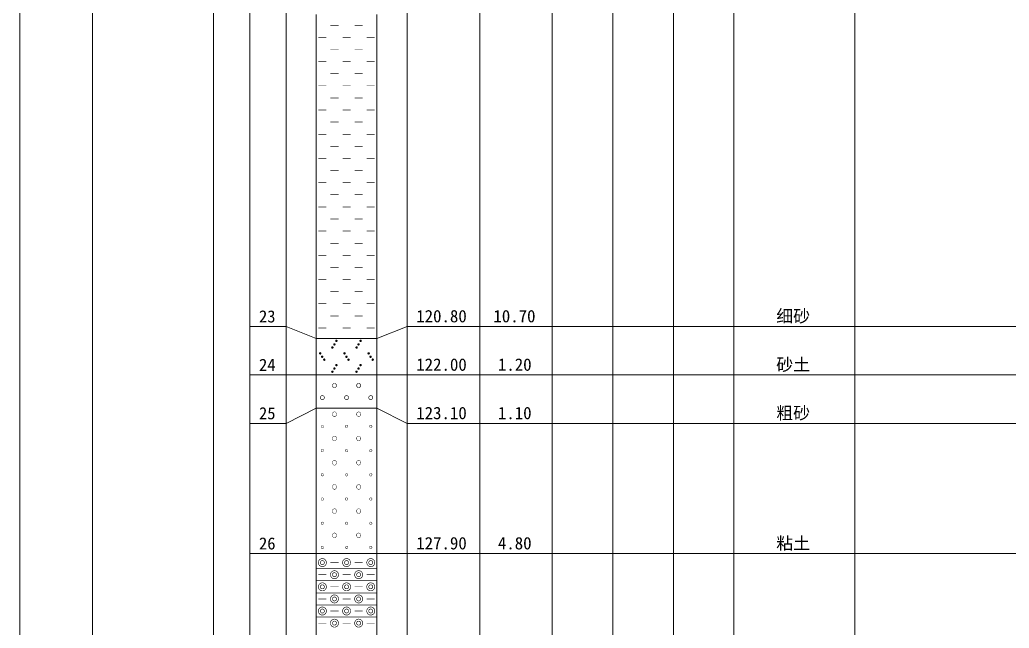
# Model space of a CAD drawing. Header units: inches. Extents: x -27 to 109, y -598 to 26.
# Drawn here: x 8.28 to 40.98, y -129.47 to -109.37 of the extents above; entities that cross this region are included whole.
import ezdxf

# ---------------------------------------------------------------- set-up
doc = ezdxf.new("R2010")
doc.units = ezdxf.units.IN
doc.header["$MEASUREMENT"] = 0
doc.layers.get('0').update_dxf_attribs({"lineweight": 0})
doc.styles.add('宋体', font='')
doc.styles.get('宋体').set_extended_font_data('宋体')

# ---------------------------------------------------------------- blocks, each defined once
blk = doc.blocks.new('lr_block_21')
at = {"color": 7, "const_width": 0.02}
for points in [[(18.548, -109.554), (18.815, -109.554)], [(19.348, -109.554), (19.615, -109.554)], [(18.415, -109.954), (18.148, -109.954)], [(19.215, -109.954), (18.948, -109.954)], [(20.015, -109.954), (19.748, -109.954)], [(18.548, -110.354), (18.815, -110.354)], [(19.348, -110.354), (19.615, -110.354)], [(18.415, -110.754), (18.148, -110.754)], [(19.215, -110.754), (18.948, -110.754)], [(20.015, -110.754), (19.748, -110.754)], [(18.548, -111.154), (18.815, -111.154)], [(19.348, -111.154), (19.615, -111.154)], [(18.415, -111.554), (18.148, -111.554)], [(19.215, -111.554), (18.948, -111.554)], [(20.015, -111.554), (19.748, -111.554)], [(18.548, -111.954), (18.815, -111.954)], [(19.348, -111.954), (19.615, -111.954)], [(18.415, -112.354), (18.148, -112.354)], [(19.215, -112.354), (18.948, -112.354)], [(20.015, -112.354), (19.748, -112.354)], [(18.548, -112.754), (18.815, -112.754)], [(19.348, -112.754), (19.615, -112.754)], [(18.415, -113.154), (18.148, -113.154)], [(19.215, -113.154), (18.948, -113.154)], [(20.015, -113.154), (19.748, -113.154)], [(18.548, -113.554), (18.815, -113.554)], [(19.348, -113.554), (19.615, -113.554)], [(18.415, -113.954), (18.148, -113.954)], [(19.215, -113.954), (18.948, -113.954)], [(20.015, -113.954), (19.748, -113.954)], [(18.548, -114.354), (18.815, -114.354)], [(19.348, -114.354), (19.615, -114.354)], [(18.415, -114.754), (18.148, -114.754)], [(19.215, -114.754), (18.948, -114.754)], [(20.015, -114.754), (19.748, -114.754)], [(18.548, -115.154), (18.815, -115.154)], [(19.348, -115.154), (19.615, -115.154)], [(18.415, -115.554), (18.148, -115.554)], [(19.215, -115.554), (18.948, -115.554)], [(20.015, -115.554), (19.748, -115.554)], [(18.548, -115.954), (18.815, -115.954)], [(19.348, -115.954), (19.615, -115.954)], [(18.415, -116.354), (18.148, -116.354)], [(19.215, -116.354), (18.948, -116.354)], [(20.015, -116.354), (19.748, -116.354)], [(18.548, -116.754), (18.815, -116.754)], [(19.348, -116.754), (19.615, -116.754)], [(18.415, -117.154), (18.148, -117.154)], [(19.215, -117.154), (18.948, -117.154)], [(20.015, -117.154), (19.748, -117.154)], [(18.548, -117.554), (18.815, -117.554)], [(19.348, -117.554), (19.615, -117.554)], [(18.415, -117.954), (18.148, -117.954)], [(19.215, -117.954), (18.948, -117.954)], [(20.015, -117.954), (19.748, -117.954)], [(18.548, -118.354), (18.815, -118.354)], [(19.348, -118.354), (19.615, -118.354)], [(18.415, -118.754), (18.148, -118.754)], [(19.215, -118.754), (18.948, -118.754)], [(20.015, -118.754), (19.748, -118.754)], [(18.548, -119.154), (18.815, -119.154)], [(19.348, -119.154), (19.615, -119.154)], [(18.415, -119.554), (18.148, -119.554)], [(19.215, -119.554), (18.948, -119.554)], [(20.015, -119.554), (19.748, -119.554)]]:
    blk.add_lwpolyline(points, dxfattribs=at)
blk = doc.blocks.new('lr_block_22')
at = {"true_color": 0x000000}
for points in [[(18.784, -119.99), (18.785, -119.98), (18.784, -119.969), (18.78, -119.96), (18.774, -119.951), (18.765, -119.945), (18.756, -119.941), (18.745, -119.94), (18.735, -119.941), (18.725, -119.945), (18.717, -119.951), (18.711, -119.96), (18.707, -119.969), (18.705, -119.98), (18.707, -119.99), (18.711, -120), (18.717, -120.008), (18.725, -120.014), (18.735, -120.018), (18.745, -120.02), (18.756, -120.018), (18.765, -120.014), (18.774, -120.008), (18.78, -120)], [(19.584, -119.99), (19.585, -119.98), (19.584, -119.969), (19.58, -119.96), (19.574, -119.951), (19.565, -119.945), (19.556, -119.941), (19.545, -119.94), (19.535, -119.941), (19.525, -119.945), (19.517, -119.951), (19.511, -119.96), (19.507, -119.969), (19.505, -119.98), (19.507, -119.99), (19.511, -120), (19.517, -120.008), (19.525, -120.014), (19.535, -120.018), (19.545, -120.02), (19.556, -120.018), (19.565, -120.014), (19.574, -120.008), (19.58, -120)], [(18.651, -120.208), (18.652, -120.198), (18.651, -120.187), (18.647, -120.178), (18.64, -120.169), (18.632, -120.163), (18.622, -120.159), (18.612, -120.158), (18.602, -120.159), (18.592, -120.163), (18.584, -120.169), (18.577, -120.178), (18.573, -120.187), (18.572, -120.198), (18.573, -120.208), (18.577, -120.218), (18.584, -120.226), (18.592, -120.232), (18.602, -120.236), (18.612, -120.238), (18.622, -120.236), (18.632, -120.232), (18.64, -120.226), (18.647, -120.218)], [(18.717, -120.105), (18.719, -120.095), (18.717, -120.084), (18.713, -120.075), (18.707, -120.066), (18.699, -120.06), (18.689, -120.056), (18.679, -120.055), (18.668, -120.056), (18.659, -120.06), (18.65, -120.066), (18.644, -120.075), (18.64, -120.084), (18.639, -120.095), (18.64, -120.105), (18.644, -120.115), (18.65, -120.123), (18.659, -120.129), (18.668, -120.133), (18.679, -120.135), (18.689, -120.133), (18.699, -120.129), (18.707, -120.123), (18.713, -120.115)], [(19.451, -120.208), (19.452, -120.198), (19.451, -120.187), (19.447, -120.178), (19.44, -120.169), (19.432, -120.163), (19.422, -120.159), (19.412, -120.158), (19.402, -120.159), (19.392, -120.163), (19.384, -120.169), (19.377, -120.178), (19.373, -120.187), (19.372, -120.198), (19.373, -120.208), (19.377, -120.218), (19.384, -120.226), (19.392, -120.232), (19.402, -120.236), (19.412, -120.238), (19.422, -120.236), (19.432, -120.232), (19.44, -120.226), (19.447, -120.218)], [(19.517, -120.105), (19.519, -120.095), (19.517, -120.084), (19.513, -120.075), (19.507, -120.066), (19.499, -120.06), (19.489, -120.056), (19.479, -120.055), (19.468, -120.056), (19.459, -120.06), (19.45, -120.066), (19.444, -120.075), (19.44, -120.084), (19.439, -120.095), (19.44, -120.105), (19.444, -120.115), (19.45, -120.123), (19.459, -120.129), (19.468, -120.133), (19.479, -120.135), (19.489, -120.133), (19.499, -120.129), (19.507, -120.123), (19.513, -120.115)], [(18.251, -120.402), (18.252, -120.392), (18.251, -120.381), (18.247, -120.372), (18.24, -120.363), (18.232, -120.357), (18.222, -120.353), (18.212, -120.352), (18.202, -120.353), (18.192, -120.357), (18.184, -120.363), (18.177, -120.372), (18.173, -120.381), (18.172, -120.392), (18.173, -120.402), (18.177, -120.412), (18.184, -120.42), (18.192, -120.426), (18.202, -120.43), (18.212, -120.432), (18.222, -120.43), (18.232, -120.426), (18.24, -120.42), (18.247, -120.412)], [(18.315, -120.514), (18.316, -120.504), (18.315, -120.493), (18.311, -120.484), (18.304, -120.475), (18.296, -120.469), (18.286, -120.465), (18.276, -120.464), (18.266, -120.465), (18.256, -120.469), (18.248, -120.475), (18.241, -120.484), (18.237, -120.493), (18.236, -120.504), (18.237, -120.514), (18.241, -120.524), (18.248, -120.532), (18.256, -120.538), (18.266, -120.542), (18.276, -120.544), (18.286, -120.542), (18.296, -120.538), (18.304, -120.532), (18.311, -120.524)], [(18.384, -120.611), (18.385, -120.601), (18.384, -120.59), (18.38, -120.581), (18.374, -120.573), (18.365, -120.566), (18.356, -120.562), (18.345, -120.561), (18.335, -120.562), (18.325, -120.566), (18.317, -120.573), (18.311, -120.581), (18.307, -120.59), (18.305, -120.601), (18.307, -120.611), (18.311, -120.621), (18.317, -120.629), (18.325, -120.635), (18.335, -120.639), (18.345, -120.641), (18.356, -120.639), (18.365, -120.635), (18.374, -120.629), (18.38, -120.621)], [(19.051, -120.402), (19.052, -120.392), (19.051, -120.381), (19.047, -120.372), (19.04, -120.363), (19.032, -120.357), (19.022, -120.353), (19.012, -120.352), (19.002, -120.353), (18.992, -120.357), (18.984, -120.363), (18.977, -120.372), (18.973, -120.381), (18.972, -120.392), (18.973, -120.402), (18.977, -120.412), (18.984, -120.42), (18.992, -120.426), (19.002, -120.43), (19.012, -120.432), (19.022, -120.43), (19.032, -120.426), (19.04, -120.42), (19.047, -120.412)], [(19.115, -120.514), (19.116, -120.504), (19.115, -120.493), (19.111, -120.484), (19.104, -120.475), (19.096, -120.469), (19.086, -120.465), (19.076, -120.464), (19.066, -120.465), (19.056, -120.469), (19.048, -120.475), (19.041, -120.484), (19.037, -120.493), (19.036, -120.504), (19.037, -120.514), (19.041, -120.524), (19.048, -120.532), (19.056, -120.538), (19.066, -120.542), (19.076, -120.544), (19.086, -120.542), (19.096, -120.538), (19.104, -120.532), (19.111, -120.524)], [(19.184, -120.611), (19.185, -120.601), (19.184, -120.59), (19.18, -120.581), (19.174, -120.573), (19.165, -120.566), (19.156, -120.562), (19.145, -120.561), (19.135, -120.562), (19.125, -120.566), (19.117, -120.573), (19.111, -120.581), (19.107, -120.59), (19.105, -120.601), (19.107, -120.611), (19.111, -120.621), (19.117, -120.629), (19.125, -120.635), (19.135, -120.639), (19.145, -120.641), (19.156, -120.639), (19.165, -120.635), (19.174, -120.629), (19.18, -120.621)], [(19.851, -120.402), (19.852, -120.392), (19.851, -120.381), (19.847, -120.372), (19.84, -120.363), (19.832, -120.357), (19.822, -120.353), (19.812, -120.352), (19.802, -120.353), (19.792, -120.357), (19.784, -120.363), (19.777, -120.372), (19.773, -120.381), (19.772, -120.392), (19.773, -120.402), (19.777, -120.412), (19.784, -120.42), (19.792, -120.426), (19.802, -120.43), (19.812, -120.432), (19.822, -120.43), (19.832, -120.426), (19.84, -120.42), (19.847, -120.412)], [(19.915, -120.514), (19.916, -120.504), (19.915, -120.493), (19.911, -120.484), (19.904, -120.475), (19.896, -120.469), (19.886, -120.465), (19.876, -120.464), (19.866, -120.465), (19.856, -120.469), (19.848, -120.475), (19.841, -120.484), (19.837, -120.493), (19.836, -120.504), (19.837, -120.514), (19.841, -120.524), (19.848, -120.532), (19.856, -120.538), (19.866, -120.542), (19.876, -120.544), (19.886, -120.542), (19.896, -120.538), (19.904, -120.532), (19.911, -120.524)], [(19.984, -120.611), (19.985, -120.601), (19.984, -120.59), (19.98, -120.581), (19.974, -120.573), (19.965, -120.566), (19.956, -120.562), (19.945, -120.561), (19.935, -120.562), (19.925, -120.566), (19.917, -120.573), (19.911, -120.581), (19.907, -120.59), (19.905, -120.601), (19.907, -120.611), (19.911, -120.621), (19.917, -120.629), (19.925, -120.635), (19.935, -120.639), (19.945, -120.641), (19.956, -120.639), (19.965, -120.635), (19.974, -120.629), (19.98, -120.621)], [(18.651, -121.008), (18.652, -120.998), (18.651, -120.987), (18.647, -120.978), (18.64, -120.969), (18.632, -120.963), (18.622, -120.959), (18.612, -120.958), (18.602, -120.959), (18.592, -120.963), (18.584, -120.969), (18.577, -120.978), (18.573, -120.987), (18.572, -120.998), (18.573, -121.008), (18.577, -121.018), (18.584, -121.026), (18.592, -121.032), (18.602, -121.036), (18.612, -121.038), (18.622, -121.036), (18.632, -121.032), (18.64, -121.026), (18.647, -121.018)], [(18.717, -120.905), (18.719, -120.895), (18.717, -120.884), (18.713, -120.875), (18.707, -120.866), (18.699, -120.86), (18.689, -120.856), (18.679, -120.855), (18.668, -120.856), (18.659, -120.86), (18.65, -120.866), (18.644, -120.875), (18.64, -120.884), (18.639, -120.895), (18.64, -120.905), (18.644, -120.915), (18.65, -120.923), (18.659, -120.929), (18.668, -120.933), (18.679, -120.935), (18.689, -120.933), (18.699, -120.929), (18.707, -120.923), (18.713, -120.915)], [(18.784, -120.79), (18.785, -120.78), (18.784, -120.769), (18.78, -120.76), (18.774, -120.751), (18.765, -120.745), (18.756, -120.741), (18.745, -120.74), (18.735, -120.741), (18.725, -120.745), (18.717, -120.751), (18.711, -120.76), (18.707, -120.769), (18.705, -120.78), (18.707, -120.79), (18.711, -120.8), (18.717, -120.808), (18.725, -120.814), (18.735, -120.818), (18.745, -120.82), (18.756, -120.818), (18.765, -120.814), (18.774, -120.808), (18.78, -120.8)], [(19.451, -121.008), (19.452, -120.998), (19.451, -120.987), (19.447, -120.978), (19.44, -120.969), (19.432, -120.963), (19.422, -120.959), (19.412, -120.958), (19.402, -120.959), (19.392, -120.963), (19.384, -120.969), (19.377, -120.978), (19.373, -120.987), (19.372, -120.998), (19.373, -121.008), (19.377, -121.018), (19.384, -121.026), (19.392, -121.032), (19.402, -121.036), (19.412, -121.038), (19.422, -121.036), (19.432, -121.032), (19.44, -121.026), (19.447, -121.018)], [(19.517, -120.905), (19.519, -120.895), (19.517, -120.884), (19.513, -120.875), (19.507, -120.866), (19.499, -120.86), (19.489, -120.856), (19.479, -120.855), (19.468, -120.856), (19.459, -120.86), (19.45, -120.866), (19.444, -120.875), (19.44, -120.884), (19.439, -120.895), (19.44, -120.905), (19.444, -120.915), (19.45, -120.923), (19.459, -120.929), (19.468, -120.933), (19.479, -120.935), (19.489, -120.933), (19.499, -120.929), (19.507, -120.923), (19.513, -120.915)], [(19.584, -120.79), (19.585, -120.78), (19.584, -120.769), (19.58, -120.76), (19.574, -120.751), (19.565, -120.745), (19.556, -120.741), (19.545, -120.74), (19.535, -120.741), (19.525, -120.745), (19.517, -120.751), (19.511, -120.76), (19.507, -120.769), (19.505, -120.78), (19.507, -120.79), (19.511, -120.8), (19.517, -120.808), (19.525, -120.814), (19.535, -120.818), (19.545, -120.82), (19.556, -120.818), (19.565, -120.814), (19.574, -120.808), (19.58, -120.8)]]:
    blk.add_hatch(color=18, dxfattribs=at).paths.add_polyline_path(points, flags=17)
blk = doc.blocks.new('lr_block_23')
at = {"color": 7, "const_width": 0.02}
for points in [[(18.748, -121.454), (18.746, -121.437), (18.739, -121.42), (18.729, -121.407), (18.715, -121.396), (18.699, -121.389), (18.682, -121.387), (18.664, -121.389), (18.648, -121.396), (18.634, -121.407), (18.624, -121.42), (18.617, -121.437), (18.615, -121.454), (18.617, -121.471), (18.624, -121.487), (18.634, -121.501), (18.648, -121.511), (18.664, -121.518), (18.682, -121.52), (18.699, -121.518), (18.715, -121.511), (18.729, -121.501), (18.739, -121.487), (18.746, -121.471), (18.748, -121.454)], [(19.548, -121.454), (19.546, -121.437), (19.539, -121.42), (19.529, -121.407), (19.515, -121.396), (19.499, -121.389), (19.482, -121.387), (19.464, -121.389), (19.448, -121.396), (19.434, -121.407), (19.424, -121.42), (19.417, -121.437), (19.415, -121.454), (19.417, -121.471), (19.424, -121.487), (19.434, -121.501), (19.448, -121.511), (19.464, -121.518), (19.482, -121.52), (19.499, -121.518), (19.515, -121.511), (19.529, -121.501), (19.539, -121.487), (19.546, -121.471), (19.548, -121.454)], [(18.348, -121.854), (18.346, -121.837), (18.339, -121.82), (18.329, -121.807), (18.315, -121.796), (18.299, -121.789), (18.282, -121.787), (18.264, -121.789), (18.248, -121.796), (18.234, -121.807), (18.224, -121.82), (18.217, -121.837), (18.215, -121.854), (18.217, -121.871), (18.224, -121.887), (18.234, -121.901), (18.248, -121.911), (18.264, -121.918), (18.282, -121.92), (18.299, -121.918), (18.315, -121.911), (18.329, -121.901), (18.339, -121.887), (18.346, -121.871), (18.348, -121.854)], [(19.148, -121.854), (19.146, -121.837), (19.139, -121.82), (19.129, -121.807), (19.115, -121.796), (19.099, -121.789), (19.082, -121.787), (19.064, -121.789), (19.048, -121.796), (19.034, -121.807), (19.024, -121.82), (19.017, -121.837), (19.015, -121.854), (19.017, -121.871), (19.024, -121.887), (19.034, -121.901), (19.048, -121.911), (19.064, -121.918), (19.082, -121.92), (19.099, -121.918), (19.115, -121.911), (19.129, -121.901), (19.139, -121.887), (19.146, -121.871), (19.148, -121.854)], [(19.948, -121.854), (19.946, -121.837), (19.939, -121.82), (19.929, -121.807), (19.915, -121.796), (19.899, -121.789), (19.882, -121.787), (19.864, -121.789), (19.848, -121.796), (19.834, -121.807), (19.824, -121.82), (19.817, -121.837), (19.815, -121.854), (19.817, -121.871), (19.824, -121.887), (19.834, -121.901), (19.848, -121.911), (19.864, -121.918), (19.882, -121.92), (19.899, -121.918), (19.915, -121.911), (19.929, -121.901), (19.939, -121.887), (19.946, -121.871), (19.948, -121.854)]]:
    blk.add_lwpolyline(points, dxfattribs=at)
blk = doc.blocks.new('lr_block_24')
at = {"color": 7, "const_width": 0.0133}
for points in [[(18.748, -122.404), (18.746, -122.387), (18.742, -122.369), (18.735, -122.356), (18.726, -122.343), (18.711, -122.331), (18.682, -122.323), (18.658, -122.331), (18.641, -122.34), (18.629, -122.352), (18.618, -122.369), (18.614, -122.387), (18.615, -122.404), (18.616, -122.421), (18.621, -122.439), (18.631, -122.455), (18.652, -122.475), (18.672, -122.483), (18.692, -122.483), (18.699, -122.481), (18.717, -122.472), (18.732, -122.455), (18.742, -122.437), (18.746, -122.421), (18.748, -122.404)], [(19.548, -122.404), (19.546, -122.387), (19.542, -122.369), (19.535, -122.356), (19.526, -122.343), (19.511, -122.331), (19.482, -122.323), (19.458, -122.331), (19.441, -122.34), (19.429, -122.352), (19.418, -122.369), (19.414, -122.387), (19.415, -122.404), (19.416, -122.421), (19.421, -122.439), (19.431, -122.455), (19.452, -122.475), (19.472, -122.483), (19.492, -122.483), (19.499, -122.481), (19.517, -122.472), (19.532, -122.455), (19.542, -122.437), (19.546, -122.421), (19.548, -122.404)], [(18.323, -122.804), (18.321, -122.793), (18.317, -122.783), (18.311, -122.775), (18.302, -122.768), (18.292, -122.764), (18.282, -122.763), (18.271, -122.764), (18.261, -122.768), (18.253, -122.775), (18.246, -122.783), (18.242, -122.793), (18.241, -122.804), (18.242, -122.814), (18.246, -122.824), (18.253, -122.833), (18.261, -122.839), (18.271, -122.843), (18.282, -122.845), (18.292, -122.843), (18.302, -122.839), (18.311, -122.833), (18.317, -122.824), (18.321, -122.814), (18.323, -122.804)], [(19.123, -122.804), (19.121, -122.793), (19.117, -122.783), (19.111, -122.775), (19.102, -122.768), (19.092, -122.764), (19.082, -122.763), (19.071, -122.764), (19.061, -122.768), (19.053, -122.775), (19.046, -122.783), (19.042, -122.793), (19.041, -122.804), (19.042, -122.814), (19.046, -122.824), (19.053, -122.833), (19.061, -122.839), (19.071, -122.843), (19.082, -122.845), (19.092, -122.843), (19.102, -122.839), (19.111, -122.833), (19.117, -122.824), (19.121, -122.814), (19.123, -122.804)], [(19.923, -122.804), (19.921, -122.793), (19.917, -122.783), (19.911, -122.775), (19.902, -122.768), (19.892, -122.764), (19.882, -122.763), (19.871, -122.764), (19.861, -122.768), (19.853, -122.775), (19.846, -122.783), (19.842, -122.793), (19.841, -122.804), (19.842, -122.814), (19.846, -122.824), (19.853, -122.833), (19.861, -122.839), (19.871, -122.843), (19.882, -122.845), (19.892, -122.843), (19.902, -122.839), (19.911, -122.833), (19.917, -122.824), (19.921, -122.814), (19.923, -122.804)], [(18.748, -123.204), (18.746, -123.187), (18.742, -123.169), (18.735, -123.156), (18.726, -123.143), (18.711, -123.131), (18.682, -123.123), (18.658, -123.131), (18.641, -123.14), (18.629, -123.152), (18.618, -123.169), (18.614, -123.187), (18.615, -123.204), (18.616, -123.221), (18.621, -123.239), (18.631, -123.255), (18.652, -123.275), (18.672, -123.283), (18.692, -123.283), (18.699, -123.281), (18.717, -123.272), (18.732, -123.255), (18.742, -123.237), (18.746, -123.221), (18.748, -123.204)], [(19.548, -123.204), (19.546, -123.187), (19.542, -123.169), (19.535, -123.156), (19.526, -123.143), (19.511, -123.131), (19.482, -123.123), (19.458, -123.131), (19.441, -123.14), (19.429, -123.152), (19.418, -123.169), (19.414, -123.187), (19.415, -123.204), (19.416, -123.221), (19.421, -123.239), (19.431, -123.255), (19.452, -123.275), (19.472, -123.283), (19.492, -123.283), (19.499, -123.281), (19.517, -123.272), (19.532, -123.255), (19.542, -123.237), (19.546, -123.221), (19.548, -123.204)], [(18.323, -123.604), (18.321, -123.593), (18.317, -123.583), (18.311, -123.575), (18.302, -123.568), (18.292, -123.564), (18.282, -123.563), (18.271, -123.564), (18.261, -123.568), (18.253, -123.575), (18.246, -123.583), (18.242, -123.593), (18.241, -123.604), (18.242, -123.614), (18.246, -123.624), (18.253, -123.633), (18.261, -123.639), (18.271, -123.643), (18.282, -123.645), (18.292, -123.643), (18.302, -123.639), (18.311, -123.633), (18.317, -123.624), (18.321, -123.614), (18.323, -123.604)], [(19.123, -123.604), (19.121, -123.593), (19.117, -123.583), (19.111, -123.575), (19.102, -123.568), (19.092, -123.564), (19.082, -123.563), (19.071, -123.564), (19.061, -123.568), (19.053, -123.575), (19.046, -123.583), (19.042, -123.593), (19.041, -123.604), (19.042, -123.614), (19.046, -123.624), (19.053, -123.633), (19.061, -123.639), (19.071, -123.643), (19.082, -123.645), (19.092, -123.643), (19.102, -123.639), (19.111, -123.633), (19.117, -123.624), (19.121, -123.614), (19.123, -123.604)], [(19.923, -123.604), (19.921, -123.593), (19.917, -123.583), (19.911, -123.575), (19.902, -123.568), (19.892, -123.564), (19.882, -123.563), (19.871, -123.564), (19.861, -123.568), (19.853, -123.575), (19.846, -123.583), (19.842, -123.593), (19.841, -123.604), (19.842, -123.614), (19.846, -123.624), (19.853, -123.633), (19.861, -123.639), (19.871, -123.643), (19.882, -123.645), (19.892, -123.643), (19.902, -123.639), (19.911, -123.633), (19.917, -123.624), (19.921, -123.614), (19.923, -123.604)], [(18.748, -124.004), (18.746, -123.987), (18.742, -123.969), (18.735, -123.956), (18.726, -123.943), (18.711, -123.931), (18.682, -123.923), (18.658, -123.931), (18.641, -123.94), (18.629, -123.952), (18.618, -123.969), (18.614, -123.987), (18.615, -124.004), (18.616, -124.021), (18.621, -124.039), (18.631, -124.055), (18.652, -124.075), (18.672, -124.083), (18.692, -124.083), (18.699, -124.081), (18.717, -124.072), (18.732, -124.055), (18.742, -124.037), (18.746, -124.021), (18.748, -124.004)], [(19.548, -124.004), (19.546, -123.987), (19.542, -123.969), (19.535, -123.956), (19.526, -123.943), (19.511, -123.931), (19.482, -123.923), (19.458, -123.931), (19.441, -123.94), (19.429, -123.952), (19.418, -123.969), (19.414, -123.987), (19.415, -124.004), (19.416, -124.021), (19.421, -124.039), (19.431, -124.055), (19.452, -124.075), (19.472, -124.083), (19.492, -124.083), (19.499, -124.081), (19.517, -124.072), (19.532, -124.055), (19.542, -124.037), (19.546, -124.021), (19.548, -124.004)], [(18.323, -124.404), (18.321, -124.393), (18.317, -124.383), (18.311, -124.375), (18.302, -124.368), (18.292, -124.364), (18.282, -124.363), (18.271, -124.364), (18.261, -124.368), (18.253, -124.375), (18.246, -124.383), (18.242, -124.393), (18.241, -124.404), (18.242, -124.414), (18.246, -124.424), (18.253, -124.433), (18.261, -124.439), (18.271, -124.443), (18.282, -124.445), (18.292, -124.443), (18.302, -124.439), (18.311, -124.433), (18.317, -124.424), (18.321, -124.414), (18.323, -124.404)], [(19.123, -124.404), (19.121, -124.393), (19.117, -124.383), (19.111, -124.375), (19.102, -124.368), (19.092, -124.364), (19.082, -124.363), (19.071, -124.364), (19.061, -124.368), (19.053, -124.375), (19.046, -124.383), (19.042, -124.393), (19.041, -124.404), (19.042, -124.414), (19.046, -124.424), (19.053, -124.433), (19.061, -124.439), (19.071, -124.443), (19.082, -124.445), (19.092, -124.443), (19.102, -124.439), (19.111, -124.433), (19.117, -124.424), (19.121, -124.414), (19.123, -124.404)], [(19.923, -124.404), (19.921, -124.393), (19.917, -124.383), (19.911, -124.375), (19.902, -124.368), (19.892, -124.364), (19.882, -124.363), (19.871, -124.364), (19.861, -124.368), (19.853, -124.375), (19.846, -124.383), (19.842, -124.393), (19.841, -124.404), (19.842, -124.414), (19.846, -124.424), (19.853, -124.433), (19.861, -124.439), (19.871, -124.443), (19.882, -124.445), (19.892, -124.443), (19.902, -124.439), (19.911, -124.433), (19.917, -124.424), (19.921, -124.414), (19.923, -124.404)], [(18.748, -124.804), (18.746, -124.787), (18.742, -124.769), (18.735, -124.756), (18.726, -124.743), (18.711, -124.731), (18.682, -124.723), (18.658, -124.731), (18.641, -124.74), (18.629, -124.752), (18.618, -124.769), (18.614, -124.787), (18.615, -124.804), (18.616, -124.821), (18.621, -124.839), (18.631, -124.855), (18.652, -124.875), (18.672, -124.883), (18.692, -124.883), (18.699, -124.881), (18.717, -124.872), (18.732, -124.855), (18.742, -124.837), (18.746, -124.821), (18.748, -124.804)], [(19.548, -124.804), (19.546, -124.787), (19.542, -124.769), (19.535, -124.756), (19.526, -124.743), (19.511, -124.731), (19.482, -124.723), (19.458, -124.731), (19.441, -124.74), (19.429, -124.752), (19.418, -124.769), (19.414, -124.787), (19.415, -124.804), (19.416, -124.821), (19.421, -124.839), (19.431, -124.855), (19.452, -124.875), (19.472, -124.883), (19.492, -124.883), (19.499, -124.881), (19.517, -124.872), (19.532, -124.855), (19.542, -124.837), (19.546, -124.821), (19.548, -124.804)], [(18.323, -125.204), (18.321, -125.193), (18.317, -125.183), (18.311, -125.175), (18.302, -125.168), (18.292, -125.164), (18.282, -125.163), (18.271, -125.164), (18.261, -125.168), (18.253, -125.175), (18.246, -125.183), (18.242, -125.193), (18.241, -125.204), (18.242, -125.214), (18.246, -125.224), (18.253, -125.233), (18.261, -125.239), (18.271, -125.243), (18.282, -125.245), (18.292, -125.243), (18.302, -125.239), (18.311, -125.233), (18.317, -125.224), (18.321, -125.214), (18.323, -125.204)], [(19.123, -125.204), (19.121, -125.193), (19.117, -125.183), (19.111, -125.175), (19.102, -125.168), (19.092, -125.164), (19.082, -125.163), (19.071, -125.164), (19.061, -125.168), (19.053, -125.175), (19.046, -125.183), (19.042, -125.193), (19.041, -125.204), (19.042, -125.214), (19.046, -125.224), (19.053, -125.233), (19.061, -125.239), (19.071, -125.243), (19.082, -125.245), (19.092, -125.243), (19.102, -125.239), (19.111, -125.233), (19.117, -125.224), (19.121, -125.214), (19.123, -125.204)], [(19.923, -125.204), (19.921, -125.193), (19.917, -125.183), (19.911, -125.175), (19.902, -125.168), (19.892, -125.164), (19.882, -125.163), (19.871, -125.164), (19.861, -125.168), (19.853, -125.175), (19.846, -125.183), (19.842, -125.193), (19.841, -125.204), (19.842, -125.214), (19.846, -125.224), (19.853, -125.233), (19.861, -125.239), (19.871, -125.243), (19.882, -125.245), (19.892, -125.243), (19.902, -125.239), (19.911, -125.233), (19.917, -125.224), (19.921, -125.214), (19.923, -125.204)], [(18.748, -125.604), (18.746, -125.587), (18.742, -125.569), (18.735, -125.556), (18.726, -125.543), (18.711, -125.531), (18.682, -125.523), (18.658, -125.531), (18.641, -125.54), (18.629, -125.552), (18.618, -125.569), (18.614, -125.587), (18.615, -125.604), (18.616, -125.621), (18.621, -125.639), (18.631, -125.655), (18.652, -125.675), (18.672, -125.683), (18.692, -125.683), (18.699, -125.681), (18.717, -125.672), (18.732, -125.655), (18.742, -125.637), (18.746, -125.621), (18.748, -125.604)], [(19.548, -125.604), (19.546, -125.587), (19.542, -125.569), (19.535, -125.556), (19.526, -125.543), (19.511, -125.531), (19.482, -125.523), (19.458, -125.531), (19.441, -125.54), (19.429, -125.552), (19.418, -125.569), (19.414, -125.587), (19.415, -125.604), (19.416, -125.621), (19.421, -125.639), (19.431, -125.655), (19.452, -125.675), (19.472, -125.683), (19.492, -125.683), (19.499, -125.681), (19.517, -125.672), (19.532, -125.655), (19.542, -125.637), (19.546, -125.621), (19.548, -125.604)], [(18.323, -126.004), (18.321, -125.993), (18.317, -125.983), (18.311, -125.975), (18.302, -125.968), (18.292, -125.964), (18.282, -125.963), (18.271, -125.964), (18.261, -125.968), (18.253, -125.975), (18.246, -125.983), (18.242, -125.993), (18.241, -126.004), (18.242, -126.014), (18.246, -126.024), (18.253, -126.033), (18.261, -126.039), (18.271, -126.043), (18.282, -126.045), (18.292, -126.043), (18.302, -126.039), (18.311, -126.033), (18.317, -126.024), (18.321, -126.014), (18.323, -126.004)], [(19.123, -126.004), (19.121, -125.993), (19.117, -125.983), (19.111, -125.975), (19.102, -125.968), (19.092, -125.964), (19.082, -125.963), (19.071, -125.964), (19.061, -125.968), (19.053, -125.975), (19.046, -125.983), (19.042, -125.993), (19.041, -126.004), (19.042, -126.014), (19.046, -126.024), (19.053, -126.033), (19.061, -126.039), (19.071, -126.043), (19.082, -126.045), (19.092, -126.043), (19.102, -126.039), (19.111, -126.033), (19.117, -126.024), (19.121, -126.014), (19.123, -126.004)], [(19.923, -126.004), (19.921, -125.993), (19.917, -125.983), (19.911, -125.975), (19.902, -125.968), (19.892, -125.964), (19.882, -125.963), (19.871, -125.964), (19.861, -125.968), (19.853, -125.975), (19.846, -125.983), (19.842, -125.993), (19.841, -126.004), (19.842, -126.014), (19.846, -126.024), (19.853, -126.033), (19.861, -126.039), (19.871, -126.043), (19.882, -126.045), (19.892, -126.043), (19.902, -126.039), (19.911, -126.033), (19.917, -126.024), (19.921, -126.014), (19.923, -126.004)], [(18.748, -126.404), (18.746, -126.387), (18.742, -126.369), (18.735, -126.356), (18.726, -126.343), (18.711, -126.331), (18.682, -126.323), (18.658, -126.331), (18.641, -126.34), (18.629, -126.352), (18.618, -126.369), (18.614, -126.387), (18.615, -126.404), (18.616, -126.421), (18.621, -126.439), (18.631, -126.455), (18.652, -126.475), (18.672, -126.483), (18.692, -126.483), (18.699, -126.481), (18.717, -126.472), (18.732, -126.455), (18.742, -126.437), (18.746, -126.421), (18.748, -126.404)], [(19.548, -126.404), (19.546, -126.387), (19.542, -126.369), (19.535, -126.356), (19.526, -126.343), (19.511, -126.331), (19.482, -126.323), (19.458, -126.331), (19.441, -126.34), (19.429, -126.352), (19.418, -126.369), (19.414, -126.387), (19.415, -126.404), (19.416, -126.421), (19.421, -126.439), (19.431, -126.455), (19.452, -126.475), (19.472, -126.483), (19.492, -126.483), (19.499, -126.481), (19.517, -126.472), (19.532, -126.455), (19.542, -126.437), (19.546, -126.421), (19.548, -126.404)], [(18.323, -126.804), (18.321, -126.793), (18.317, -126.783), (18.311, -126.775), (18.302, -126.768), (18.292, -126.764), (18.282, -126.763), (18.271, -126.764), (18.261, -126.768), (18.253, -126.775), (18.246, -126.783), (18.242, -126.793), (18.241, -126.804), (18.242, -126.814), (18.246, -126.824), (18.253, -126.833), (18.261, -126.839), (18.271, -126.843), (18.282, -126.845), (18.292, -126.843), (18.302, -126.839), (18.311, -126.833), (18.317, -126.824), (18.321, -126.814), (18.323, -126.804)], [(19.123, -126.804), (19.121, -126.793), (19.117, -126.783), (19.111, -126.775), (19.102, -126.768), (19.092, -126.764), (19.082, -126.763), (19.071, -126.764), (19.061, -126.768), (19.053, -126.775), (19.046, -126.783), (19.042, -126.793), (19.041, -126.804), (19.042, -126.814), (19.046, -126.824), (19.053, -126.833), (19.061, -126.839), (19.071, -126.843), (19.082, -126.845), (19.092, -126.843), (19.102, -126.839), (19.111, -126.833), (19.117, -126.824), (19.121, -126.814), (19.123, -126.804)], [(19.923, -126.804), (19.921, -126.793), (19.917, -126.783), (19.911, -126.775), (19.902, -126.768), (19.892, -126.764), (19.882, -126.763), (19.871, -126.764), (19.861, -126.768), (19.853, -126.775), (19.846, -126.783), (19.842, -126.793), (19.841, -126.804), (19.842, -126.814), (19.846, -126.824), (19.853, -126.833), (19.861, -126.839), (19.871, -126.843), (19.882, -126.845), (19.892, -126.843), (19.902, -126.839), (19.911, -126.833), (19.917, -126.824), (19.921, -126.814), (19.923, -126.804)]]:
    blk.add_lwpolyline(points, dxfattribs=at)
blk = doc.blocks.new('lr_block_25')
at = {"color": 7, "const_width": 0.02}
for points in [[(18.415, -127.304), (18.41, -127.269), (18.397, -127.237), (18.376, -127.209), (18.348, -127.188), (18.316, -127.175), (18.282, -127.17), (18.247, -127.175), (18.215, -127.188), (18.187, -127.209), (18.166, -127.237), (18.153, -127.269), (18.148, -127.304), (18.153, -127.338), (18.166, -127.37), (18.187, -127.398), (18.215, -127.419), (18.247, -127.433), (18.282, -127.437), (18.316, -127.433), (18.348, -127.419), (18.376, -127.398), (18.397, -127.37), (18.41, -127.338), (18.415, -127.304)], [(19.215, -127.304), (19.21, -127.269), (19.197, -127.237), (19.176, -127.209), (19.148, -127.188), (19.116, -127.175), (19.082, -127.17), (19.047, -127.175), (19.015, -127.188), (18.987, -127.209), (18.966, -127.237), (18.953, -127.269), (18.948, -127.304), (18.953, -127.338), (18.966, -127.37), (18.987, -127.398), (19.015, -127.419), (19.047, -127.433), (19.082, -127.437), (19.116, -127.433), (19.148, -127.419), (19.176, -127.398), (19.197, -127.37), (19.21, -127.338), (19.215, -127.304)], [(20.015, -127.304), (20.01, -127.269), (19.997, -127.237), (19.976, -127.209), (19.948, -127.188), (19.916, -127.175), (19.882, -127.17), (19.847, -127.175), (19.815, -127.188), (19.787, -127.209), (19.766, -127.237), (19.753, -127.269), (19.748, -127.304), (19.753, -127.338), (19.766, -127.37), (19.787, -127.398), (19.815, -127.419), (19.847, -127.433), (19.882, -127.437), (19.916, -127.433), (19.948, -127.419), (19.976, -127.398), (19.997, -127.37), (20.01, -127.338), (20.015, -127.304)], [(18.082, -127.504), (18.882, -127.504)], [(18.348, -127.304), (18.346, -127.287), (18.339, -127.27), (18.329, -127.257), (18.315, -127.246), (18.299, -127.239), (18.282, -127.237), (18.264, -127.239), (18.248, -127.246), (18.234, -127.257), (18.224, -127.27), (18.217, -127.287), (18.215, -127.304), (18.217, -127.321), (18.224, -127.337), (18.234, -127.351), (18.248, -127.361), (18.264, -127.368), (18.282, -127.37), (18.299, -127.368), (18.315, -127.361), (18.329, -127.351), (18.339, -127.337), (18.346, -127.321), (18.348, -127.304)], [(18.548, -127.304), (18.815, -127.304)], [(18.882, -127.504), (19.682, -127.504)], [(19.148, -127.304), (19.146, -127.287), (19.139, -127.27), (19.129, -127.257), (19.115, -127.246), (19.099, -127.239), (19.082, -127.237), (19.064, -127.239), (19.048, -127.246), (19.034, -127.257), (19.024, -127.27), (19.017, -127.287), (19.015, -127.304), (19.017, -127.321), (19.024, -127.337), (19.034, -127.351), (19.048, -127.361), (19.064, -127.368), (19.082, -127.37), (19.099, -127.368), (19.115, -127.361), (19.129, -127.351), (19.139, -127.337), (19.146, -127.321), (19.148, -127.304)], [(19.348, -127.304), (19.615, -127.304)], [(19.682, -127.504), (20.082, -127.504)], [(19.948, -127.304), (19.946, -127.287), (19.939, -127.27), (19.929, -127.257), (19.915, -127.246), (19.899, -127.239), (19.882, -127.237), (19.864, -127.239), (19.848, -127.246), (19.834, -127.257), (19.824, -127.27), (19.817, -127.287), (19.815, -127.304), (19.817, -127.321), (19.824, -127.337), (19.834, -127.351), (19.848, -127.361), (19.864, -127.368), (19.882, -127.37), (19.899, -127.368), (19.915, -127.361), (19.929, -127.351), (19.939, -127.337), (19.946, -127.321), (19.948, -127.304)], [(18.415, -127.704), (18.148, -127.704)], [(18.815, -127.704), (18.81, -127.669), (18.797, -127.637), (18.776, -127.609), (18.748, -127.588), (18.716, -127.575), (18.682, -127.57), (18.647, -127.575), (18.615, -127.588), (18.587, -127.609), (18.566, -127.637), (18.553, -127.669), (18.548, -127.704), (18.553, -127.738), (18.566, -127.77), (18.587, -127.798), (18.615, -127.819), (18.647, -127.833), (18.682, -127.837), (18.716, -127.833), (18.748, -127.819), (18.776, -127.798), (18.797, -127.77), (18.81, -127.738), (18.815, -127.704)], [(18.748, -127.704), (18.746, -127.687), (18.739, -127.67), (18.729, -127.657), (18.715, -127.646), (18.699, -127.639), (18.682, -127.637), (18.664, -127.639), (18.648, -127.646), (18.634, -127.657), (18.624, -127.67), (18.617, -127.687), (18.615, -127.704), (18.617, -127.721), (18.624, -127.737), (18.634, -127.751), (18.648, -127.761), (18.664, -127.768), (18.682, -127.77), (18.699, -127.768), (18.715, -127.761), (18.729, -127.751), (18.739, -127.737), (18.746, -127.721), (18.748, -127.704)], [(19.215, -127.704), (18.948, -127.704)], [(19.615, -127.704), (19.61, -127.669), (19.597, -127.637), (19.576, -127.609), (19.548, -127.588), (19.516, -127.575), (19.482, -127.57), (19.447, -127.575), (19.415, -127.588), (19.387, -127.609), (19.366, -127.637), (19.353, -127.669), (19.348, -127.704), (19.353, -127.738), (19.366, -127.77), (19.387, -127.798), (19.415, -127.819), (19.447, -127.833), (19.482, -127.837), (19.516, -127.833), (19.548, -127.819), (19.576, -127.798), (19.597, -127.77), (19.61, -127.738), (19.615, -127.704)], [(19.548, -127.704), (19.546, -127.687), (19.539, -127.67), (19.529, -127.657), (19.515, -127.646), (19.499, -127.639), (19.482, -127.637), (19.464, -127.639), (19.448, -127.646), (19.434, -127.657), (19.424, -127.67), (19.417, -127.687), (19.415, -127.704), (19.417, -127.721), (19.424, -127.737), (19.434, -127.751), (19.448, -127.761), (19.464, -127.768), (19.482, -127.77), (19.499, -127.768), (19.515, -127.761), (19.529, -127.751), (19.539, -127.737), (19.546, -127.721), (19.548, -127.704)], [(20.015, -127.704), (19.748, -127.704)], [(18.082, -127.904), (18.882, -127.904)], [(18.415, -128.104), (18.41, -128.069), (18.397, -128.037), (18.376, -128.009), (18.348, -127.988), (18.316, -127.975), (18.282, -127.97), (18.247, -127.975), (18.215, -127.988), (18.187, -128.009), (18.166, -128.037), (18.153, -128.069), (18.148, -128.104), (18.153, -128.138), (18.166, -128.17), (18.187, -128.198), (18.215, -128.219), (18.247, -128.233), (18.282, -128.237), (18.316, -128.233), (18.348, -128.219), (18.376, -128.198), (18.397, -128.17), (18.41, -128.138), (18.415, -128.104)], [(18.348, -128.104), (18.346, -128.087), (18.339, -128.07), (18.329, -128.057), (18.315, -128.046), (18.299, -128.039), (18.282, -128.037), (18.264, -128.039), (18.248, -128.046), (18.234, -128.057), (18.224, -128.07), (18.217, -128.087), (18.215, -128.104), (18.217, -128.121), (18.224, -128.137), (18.234, -128.151), (18.248, -128.161), (18.264, -128.168), (18.282, -128.17), (18.299, -128.168), (18.315, -128.161), (18.329, -128.151), (18.339, -128.137), (18.346, -128.121), (18.348, -128.104)], [(18.548, -128.104), (18.815, -128.104)], [(18.882, -127.904), (19.682, -127.904)], [(19.215, -128.104), (19.21, -128.069), (19.197, -128.037), (19.176, -128.009), (19.148, -127.988), (19.116, -127.975), (19.082, -127.97), (19.047, -127.975), (19.015, -127.988), (18.987, -128.009), (18.966, -128.037), (18.953, -128.069), (18.948, -128.104), (18.953, -128.138), (18.966, -128.17), (18.987, -128.198), (19.015, -128.219), (19.047, -128.233), (19.082, -128.237), (19.116, -128.233), (19.148, -128.219), (19.176, -128.198), (19.197, -128.17), (19.21, -128.138), (19.215, -128.104)], [(19.148, -128.104), (19.146, -128.087), (19.139, -128.07), (19.129, -128.057), (19.115, -128.046), (19.099, -128.039), (19.082, -128.037), (19.064, -128.039), (19.048, -128.046), (19.034, -128.057), (19.024, -128.07), (19.017, -128.087), (19.015, -128.104), (19.017, -128.121), (19.024, -128.137), (19.034, -128.151), (19.048, -128.161), (19.064, -128.168), (19.082, -128.17), (19.099, -128.168), (19.115, -128.161), (19.129, -128.151), (19.139, -128.137), (19.146, -128.121), (19.148, -128.104)], [(19.348, -128.104), (19.615, -128.104)], [(19.682, -127.904), (20.082, -127.904)], [(20.015, -128.104), (20.01, -128.069), (19.997, -128.037), (19.976, -128.009), (19.948, -127.988), (19.916, -127.975), (19.882, -127.97), (19.847, -127.975), (19.815, -127.988), (19.787, -128.009), (19.766, -128.037), (19.753, -128.069), (19.748, -128.104), (19.753, -128.138), (19.766, -128.17), (19.787, -128.198), (19.815, -128.219), (19.847, -128.233), (19.882, -128.237), (19.916, -128.233), (19.948, -128.219), (19.976, -128.198), (19.997, -128.17), (20.01, -128.138), (20.015, -128.104)], [(19.948, -128.104), (19.946, -128.087), (19.939, -128.07), (19.929, -128.057), (19.915, -128.046), (19.899, -128.039), (19.882, -128.037), (19.864, -128.039), (19.848, -128.046), (19.834, -128.057), (19.824, -128.07), (19.817, -128.087), (19.815, -128.104), (19.817, -128.121), (19.824, -128.137), (19.834, -128.151), (19.848, -128.161), (19.864, -128.168), (19.882, -128.17), (19.899, -128.168), (19.915, -128.161), (19.929, -128.151), (19.939, -128.137), (19.946, -128.121), (19.948, -128.104)], [(18.082, -128.304), (18.882, -128.304)], [(18.415, -128.504), (18.148, -128.504)], [(18.815, -128.504), (18.81, -128.469), (18.797, -128.437), (18.776, -128.409), (18.748, -128.388), (18.716, -128.375), (18.682, -128.37), (18.647, -128.375), (18.615, -128.388), (18.587, -128.409), (18.566, -128.437), (18.553, -128.469), (18.548, -128.504), (18.553, -128.538), (18.566, -128.57), (18.587, -128.598), (18.615, -128.619), (18.647, -128.633), (18.682, -128.637), (18.716, -128.633), (18.748, -128.619), (18.776, -128.598), (18.797, -128.57), (18.81, -128.538), (18.815, -128.504)], [(18.748, -128.504), (18.746, -128.487), (18.739, -128.47), (18.729, -128.457), (18.715, -128.446), (18.699, -128.439), (18.682, -128.437), (18.664, -128.439), (18.648, -128.446), (18.634, -128.457), (18.624, -128.47), (18.617, -128.487), (18.615, -128.504), (18.617, -128.521), (18.624, -128.537), (18.634, -128.551), (18.648, -128.561), (18.664, -128.568), (18.682, -128.57), (18.699, -128.568), (18.715, -128.561), (18.729, -128.551), (18.739, -128.537), (18.746, -128.521), (18.748, -128.504)], [(18.882, -128.304), (19.682, -128.304)], [(19.215, -128.504), (18.948, -128.504)], [(19.615, -128.504), (19.61, -128.469), (19.597, -128.437), (19.576, -128.409), (19.548, -128.388), (19.516, -128.375), (19.482, -128.37), (19.447, -128.375), (19.415, -128.388), (19.387, -128.409), (19.366, -128.437), (19.353, -128.469), (19.348, -128.504), (19.353, -128.538), (19.366, -128.57), (19.387, -128.598), (19.415, -128.619), (19.447, -128.633), (19.482, -128.637), (19.516, -128.633), (19.548, -128.619), (19.576, -128.598), (19.597, -128.57), (19.61, -128.538), (19.615, -128.504)], [(19.548, -128.504), (19.546, -128.487), (19.539, -128.47), (19.529, -128.457), (19.515, -128.446), (19.499, -128.439), (19.482, -128.437), (19.464, -128.439), (19.448, -128.446), (19.434, -128.457), (19.424, -128.47), (19.417, -128.487), (19.415, -128.504), (19.417, -128.521), (19.424, -128.537), (19.434, -128.551), (19.448, -128.561), (19.464, -128.568), (19.482, -128.57), (19.499, -128.568), (19.515, -128.561), (19.529, -128.551), (19.539, -128.537), (19.546, -128.521), (19.548, -128.504)], [(19.682, -128.304), (20.082, -128.304)], [(20.015, -128.504), (19.748, -128.504)], [(18.082, -128.704), (18.882, -128.704)], [(18.415, -128.904), (18.41, -128.869), (18.397, -128.837), (18.376, -128.809), (18.348, -128.788), (18.316, -128.775), (18.282, -128.77), (18.247, -128.775), (18.215, -128.788), (18.187, -128.809), (18.166, -128.837), (18.153, -128.869), (18.148, -128.904), (18.153, -128.938), (18.166, -128.97), (18.187, -128.998), (18.215, -129.019), (18.247, -129.033), (18.282, -129.037), (18.316, -129.033), (18.348, -129.019), (18.376, -128.998), (18.397, -128.97), (18.41, -128.938), (18.415, -128.904)], [(18.348, -128.904), (18.346, -128.887), (18.339, -128.87), (18.329, -128.857), (18.315, -128.846), (18.299, -128.839), (18.282, -128.837), (18.264, -128.839), (18.248, -128.846), (18.234, -128.857), (18.224, -128.87), (18.217, -128.887), (18.215, -128.904), (18.217, -128.921), (18.224, -128.937), (18.234, -128.951), (18.248, -128.961), (18.264, -128.968), (18.282, -128.97), (18.299, -128.968), (18.315, -128.961), (18.329, -128.951), (18.339, -128.937), (18.346, -128.921), (18.348, -128.904)], [(18.882, -128.704), (19.682, -128.704)], [(19.215, -128.904), (19.21, -128.869), (19.197, -128.837), (19.176, -128.809), (19.148, -128.788), (19.116, -128.775), (19.082, -128.77), (19.047, -128.775), (19.015, -128.788), (18.987, -128.809), (18.966, -128.837), (18.953, -128.869), (18.948, -128.904), (18.953, -128.938), (18.966, -128.97), (18.987, -128.998), (19.015, -129.019), (19.047, -129.033), (19.082, -129.037), (19.116, -129.033), (19.148, -129.019), (19.176, -128.998), (19.197, -128.97), (19.21, -128.938), (19.215, -128.904)], [(19.148, -128.904), (19.146, -128.887), (19.139, -128.87), (19.129, -128.857), (19.115, -128.846), (19.099, -128.839), (19.082, -128.837), (19.064, -128.839), (19.048, -128.846), (19.034, -128.857), (19.024, -128.87), (19.017, -128.887), (19.015, -128.904), (19.017, -128.921), (19.024, -128.937), (19.034, -128.951), (19.048, -128.961), (19.064, -128.968), (19.082, -128.97), (19.099, -128.968), (19.115, -128.961), (19.129, -128.951), (19.139, -128.937), (19.146, -128.921), (19.148, -128.904)], [(19.682, -128.704), (20.082, -128.704)], [(20.015, -128.904), (20.01, -128.869), (19.997, -128.837), (19.976, -128.809), (19.948, -128.788), (19.916, -128.775), (19.882, -128.77), (19.847, -128.775), (19.815, -128.788), (19.787, -128.809), (19.766, -128.837), (19.753, -128.869), (19.748, -128.904), (19.753, -128.938), (19.766, -128.97), (19.787, -128.998), (19.815, -129.019), (19.847, -129.033), (19.882, -129.037), (19.916, -129.033), (19.948, -129.019), (19.976, -128.998), (19.997, -128.97), (20.01, -128.938), (20.015, -128.904)], [(19.948, -128.904), (19.946, -128.887), (19.939, -128.87), (19.929, -128.857), (19.915, -128.846), (19.899, -128.839), (19.882, -128.837), (19.864, -128.839), (19.848, -128.846), (19.834, -128.857), (19.824, -128.87), (19.817, -128.887), (19.815, -128.904), (19.817, -128.921), (19.824, -128.937), (19.834, -128.951), (19.848, -128.961), (19.864, -128.968), (19.882, -128.97), (19.899, -128.968), (19.915, -128.961), (19.929, -128.951), (19.939, -128.937), (19.946, -128.921), (19.948, -128.904)], [(18.082, -129.104), (18.882, -129.104)], [(18.548, -128.904), (18.815, -128.904)], [(18.815, -129.304), (18.81, -129.269), (18.797, -129.237), (18.776, -129.209), (18.748, -129.188), (18.716, -129.175), (18.682, -129.17), (18.647, -129.175), (18.615, -129.188), (18.587, -129.209), (18.566, -129.237), (18.553, -129.269), (18.548, -129.304), (18.553, -129.338), (18.566, -129.37), (18.587, -129.398), (18.615, -129.419), (18.647, -129.433), (18.682, -129.437), (18.716, -129.433), (18.748, -129.419), (18.776, -129.398), (18.797, -129.37), (18.81, -129.338), (18.815, -129.304)], [(18.882, -129.104), (19.682, -129.104)], [(19.348, -128.904), (19.615, -128.904)], [(19.615, -129.304), (19.61, -129.269), (19.597, -129.237), (19.576, -129.209), (19.548, -129.188), (19.516, -129.175), (19.482, -129.17), (19.447, -129.175), (19.415, -129.188), (19.387, -129.209), (19.366, -129.237), (19.353, -129.269), (19.348, -129.304), (19.353, -129.338), (19.366, -129.37), (19.387, -129.398), (19.415, -129.419), (19.447, -129.433), (19.482, -129.437), (19.516, -129.433), (19.548, -129.419), (19.576, -129.398), (19.597, -129.37), (19.61, -129.338), (19.615, -129.304)], [(19.682, -129.104), (20.082, -129.104)], [(18.415, -129.304), (18.148, -129.304)], [(18.748, -129.304), (18.746, -129.287), (18.739, -129.27), (18.729, -129.257), (18.715, -129.246), (18.699, -129.239), (18.682, -129.237), (18.664, -129.239), (18.648, -129.246), (18.634, -129.257), (18.624, -129.27), (18.617, -129.287), (18.615, -129.304), (18.617, -129.321), (18.624, -129.337), (18.634, -129.351), (18.648, -129.361), (18.664, -129.368), (18.682, -129.37), (18.699, -129.368), (18.715, -129.361), (18.729, -129.351), (18.739, -129.337), (18.746, -129.321), (18.748, -129.304)], [(19.215, -129.304), (18.948, -129.304)], [(19.548, -129.304), (19.546, -129.287), (19.539, -129.27), (19.529, -129.257), (19.515, -129.246), (19.499, -129.239), (19.482, -129.237), (19.464, -129.239), (19.448, -129.246), (19.434, -129.257), (19.424, -129.27), (19.417, -129.287), (19.415, -129.304), (19.417, -129.321), (19.424, -129.337), (19.434, -129.351), (19.448, -129.361), (19.464, -129.368), (19.482, -129.37), (19.499, -129.368), (19.515, -129.361), (19.529, -129.351), (19.539, -129.337), (19.546, -129.321), (19.548, -129.304)], [(20.015, -129.304), (19.748, -129.304)]]:
    blk.add_lwpolyline(points, dxfattribs=at)

msp = doc.modelspace()

# ---------------------------------------------------------------- linework, layer by layer
at = {"linetype": 'Continuous', "lineweight": 15}
for p, q in [((8.282, 0.896), (8.282, -567.184)), ((10.682, 0.896), (10.682, -567.184)), ((14.682, 0.896), (14.682, -567.184)), ((15.882, 0.896), (15.882, -567.184)), ((17.082, 0.896), (17.082, -567.184)), ((21.082, 0.896), (21.082, -567.184)), ((23.482, 0.896), (23.482, -567.184)), ((25.882, 0.896), (25.882, -567.184)), ((27.882, 0.896), (27.882, -567.184)), ((29.882, 0.896), (29.882, -567.184)), ((31.882, 0.896), (31.882, -567.184)), ((35.882, 0.896), (35.882, -567.184)), ((18.082, -109.204), (18.082, -119.904)), ((20.082, -109.204), (20.082, -119.904)), ((15.882, -119.504), (17.082, -119.504)), ((17.082, -119.504), (18.082, -119.904)), ((21.082, -119.504), (20.082, -119.904)), ((21.082, -119.504), (23.482, -119.504)), ((23.482, -119.504), (25.882, -119.504)), ((25.882, -119.504), (27.882, -119.504)), ((27.882, -119.504), (29.882, -119.504)), ((29.882, -119.504), (31.882, -119.504)), ((31.882, -119.504), (35.882, -119.504)), ((35.882, -119.504), (65.882, -119.504)), ((18.082, -119.904), (20.082, -119.904)), ((18.082, -119.904), (18.082, -121.104)), ((20.082, -119.904), (20.082, -121.104)), ((15.882, -121.104), (17.082, -121.104)), ((17.082, -121.104), (18.082, -121.104)), ((18.082, -121.104), (20.082, -121.104)), ((18.082, -121.104), (18.082, -122.204)), ((21.082, -121.104), (20.082, -121.104)), ((20.082, -121.104), (20.082, -122.204)), ((21.082, -121.104), (23.482, -121.104)), ((23.482, -121.104), (25.882, -121.104)), ((25.882, -121.104), (27.882, -121.104)), ((27.882, -121.104), (29.882, -121.104)), ((29.882, -121.104), (31.882, -121.104)), ((31.882, -121.104), (35.882, -121.104)), ((35.882, -121.104), (65.882, -121.104)), ((17.082, -122.704), (18.082, -122.204)), ((18.082, -122.204), (20.082, -122.204)), ((18.082, -122.204), (18.082, -127.004)), ((21.082, -122.704), (20.082, -122.204)), ((20.082, -122.204), (20.082, -127.004)), ((15.882, -122.704), (17.082, -122.704)), ((21.082, -122.704), (23.482, -122.704)), ((23.482, -122.704), (25.882, -122.704)), ((25.882, -122.704), (27.882, -122.704)), ((27.882, -122.704), (29.882, -122.704)), ((29.882, -122.704), (31.882, -122.704)), ((31.882, -122.704), (35.882, -122.704)), ((35.882, -122.704), (65.882, -122.704)), ((15.882, -127.004), (17.082, -127.004)), ((17.082, -127.004), (18.082, -127.004)), ((18.082, -127.004), (20.082, -127.004)), ((18.082, -127.004), (18.082, -151.604)), ((21.082, -127.004), (20.082, -127.004)), ((20.082, -127.004), (20.082, -151.604)), ((21.082, -127.004), (23.482, -127.004)), ((23.482, -127.004), (25.882, -127.004)), ((25.882, -127.004), (27.882, -127.004)), ((27.882, -127.004), (29.882, -127.004)), ((29.882, -127.004), (31.882, -127.004)), ((31.882, -127.004), (35.882, -127.004)), ((35.882, -127.004), (65.882, -127.004))]:
    msp.add_line(p, q, dxfattribs=at)

# ---------------------------------------------------------------- block references
at = {"color": 7}
for name in ['lr_block_21', 'lr_block_22', 'lr_block_23', 'lr_block_24', 'lr_block_25']:
    msp.add_blockref(name, (0, 0), dxfattribs=at)

# ---------------------------------------------------------------- texts
at = {"style": '宋体'}
for s, height, p in [('23', 0.4, (16.189, -119.37)), ('120.80', 0.4092, (21.384, -119.367)), ('10.70', 0.4092, (23.934, -119.367)), ('细砂', 0.4092, (33.283, -119.367)), ('24', 0.4, (16.189, -120.97)), ('122.00', 0.4092, (21.384, -120.967)), ('1.20', 0.4092, (24.083, -120.967)), ('砂土', 0.4092, (33.283, -120.967)), ('25', 0.4, (16.189, -122.57)), ('123.10', 0.4092, (21.384, -122.567)), ('1.10', 0.4092, (24.083, -122.567)), ('粗砂', 0.4092, (33.283, -122.567)), ('26', 0.4, (16.189, -126.87)), ('127.90', 0.4092, (21.384, -126.867)), ('4.80', 0.4092, (24.083, -126.867)), ('粘土', 0.4092, (33.283, -126.867))]:
    msp.add_text(s, height=height, dxfattribs=at).set_placement(p)

doc.saveas('drawing.dxf')
